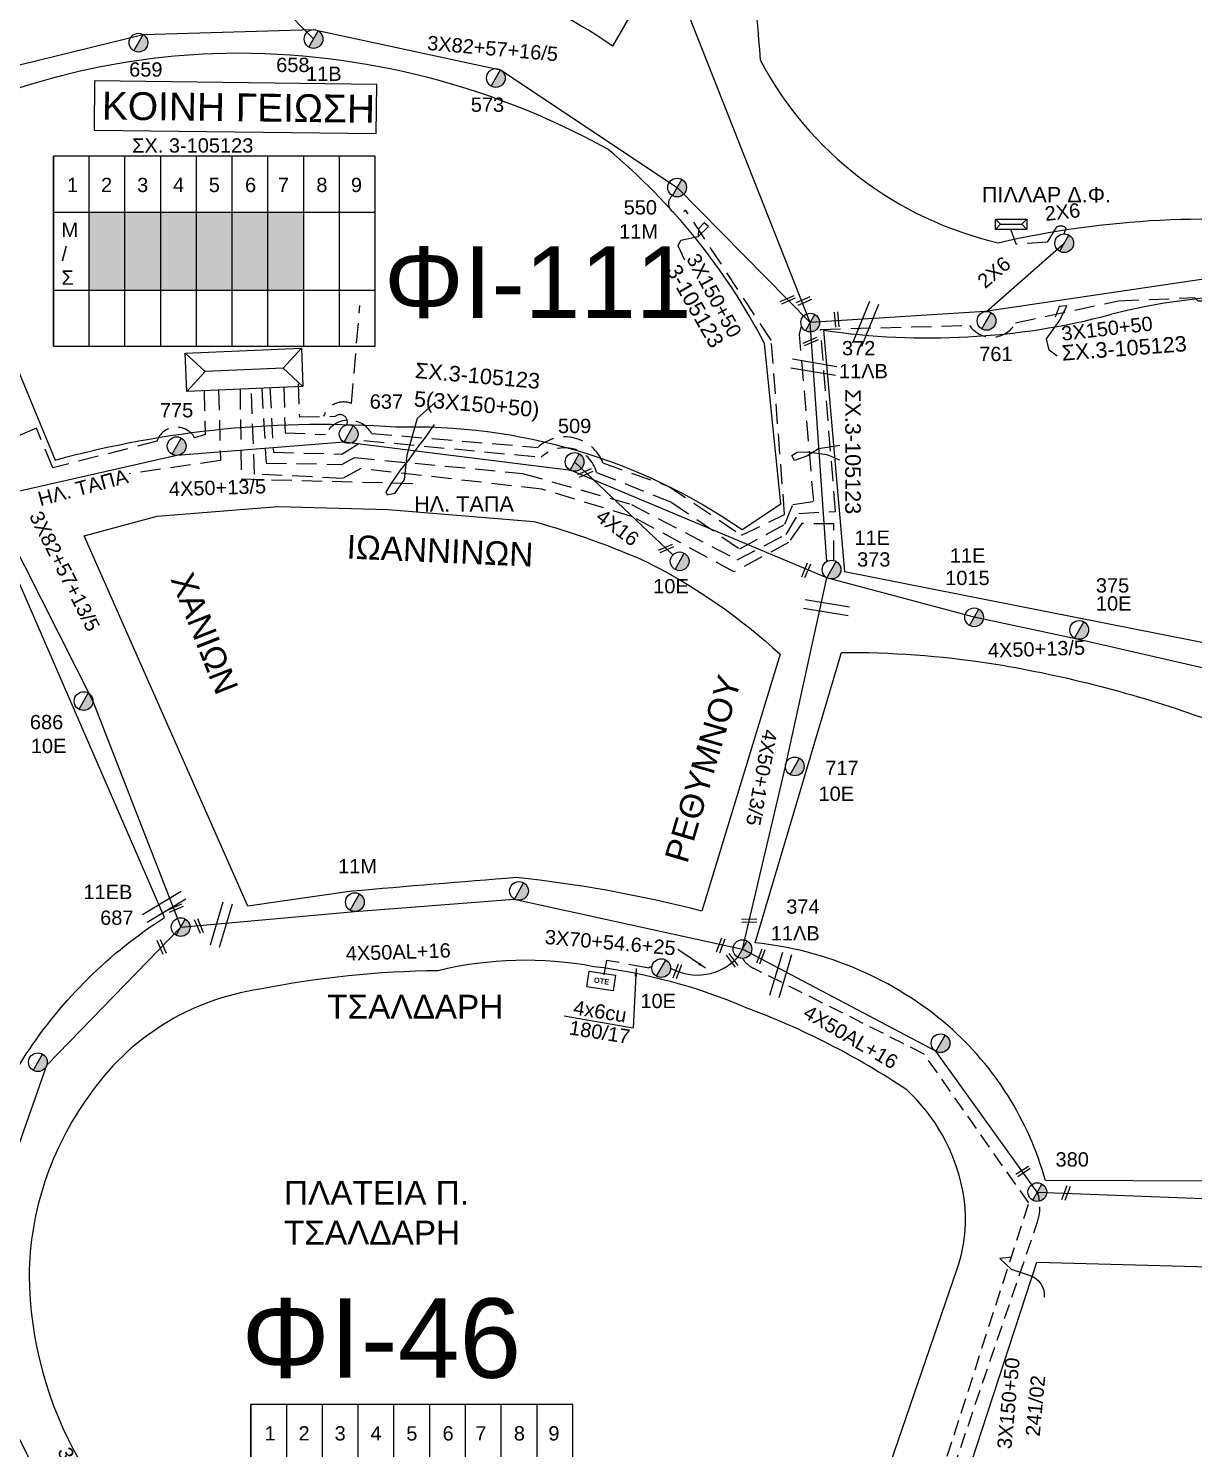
# Model space of a CAD drawing. Header units: millimetres. Extents: x 72 to 3039, y -786 to 786.
# Drawn here: x 650.9 to 797.5, y 472.4 to 651.1 of the extents above; entities that cross this region are included whole.
import ezdxf
from ezdxf.enums import TextEntityAlignment as Align

# ---------------------------------------------------------------- set-up
doc = ezdxf.new("R2010")
doc.units = ezdxf.units.MM
doc.linetypes.add('DASHED', pattern=[19.05, 12.7, -6.35])
for name, color, linetype in [('Pillar OTE', 7, 'Continuous'), ('Άγνωστα', 7, 'Continuous'), ('Ασφαλειοκιβώτια Χ.Τ 9 αναχωρήσεων', 7, 'Continuous'), ('Γυμνά εναέρια ΧΤ (3Φ)   4x50AL', 7, 'Continuous'), ('Γυμνά εναέρια ΧΤ και ΦΟΠ (3Φ)   4x50+16AL', 7, 'Continuous'), ('Εναέρια παροχή ΧΤ 4x16', 7, 'SYN_LINE'), ('Επιγραφές - Σχήματα', 7, 'Continuous'), ('Καλώδια ΧΤ   2x6AL', 7, 'DASHED'), ('Καλώδια ΧΤ   3x150+50AL', 7, 'DASHED'), ('Μηχανική τομή', 7, 'Continuous'), ('Στύλος ΦΜ', 7, 'Continuous'), ('Στύλος ΦΜ @ 1', 7, 'Continuous'), ('Συνεστραμμένα ΧΤ   3x70+54.6+25 AL', 7, 'SYN_LINE'), ('Τομή', 7, 'Continuous'), ('Υποσταθμός πόλεως', 7, 'Continuous'), ('Υπόβαθρο ΔΕΗ', 7, 'Continuous'), ('Υπόγεια καλώδια Παροχών ΧΤ   .10 -', 7, 'DASHED'), ('Υπόγεια καλώδια Παροχών ΧΤ   4x50AL', 7, 'DASHED'), ('Υπόγεια καλώδια Παροχών ΧΤ   4x6', 7, 'DASHED')]:
    doc.layers.add(name, color=color, linetype=linetype)
doc.styles.get("Standard").update_dxf_attribs({"font": 'arial.ttf'})
doc.linetypes.add('SYN_LINE', pattern='A,0.5,-0.0001,["/\\/\\/\\/",Standard,S=0.1,R=0,X=0,Y=-0.05],-0.25', length=0.7501)
doc.dimstyles.new('ISO-25', dxfattribs={"dimtxt": 2.5, "dimasz": 2.5, "dimexe": 1.25, "dimexo": 0.625, "dimtad": 1, "dimtxsty": 'Standard', "dimcen": 2.5, "dimadec": 0, "dimazin": 0, "dimtfac": 1, "dimtmove": 0, "dimatfit": 3, "dimfxl": 1, "dimarcsym": 0})

# ---------------------------------------------------------------- blocks, each defined once
blk = doc.blocks.new('ΥΠΑΡΧΩΝ ΤΣΙΜΕΝΤΕΝΙΟΣ ΣΤΥΛΟΣ')
at = {"layer": 'Στύλος ΦΜ'}
blk.add_hatch(color=7, dxfattribs=at).paths.add_polyline_path([(-1.29, -2.28, 0.574793), (2.62, 0, 0.268822), (1.3, 2.27)])
at = {"layer": 'Στύλος ΦΜ', "color": 7}
blk.add_line((-1.29, -2.28), (1.3, 2.27), dxfattribs=at)
blk.add_circle((0, 0), 2.62, dxfattribs=at)
at = {"layer": 'Στύλος ΦΜ', "flags": 4}
for tag, p in [('ΑΡΙΘΜΟΣ', (-4.68, 8.05)), ('ΤΥΠΟΣ', (-4.91, 3.03))]:
    blk.add_attdef(tag, p, '', height=4, dxfattribs=at)
blk = doc.blocks.new('ΥΠΟΣΤΑΘΜΟΣ ΠΟΛΕΩΣ')
at = {"layer": 'Υποσταθμός πόλεως', "linetype": 'Continuous', "ltscale": 40}
blk.add_lwpolyline([(-8.57, 2.82), (8.57, 2.82), (8.57, -2.82), (-8.57, -2.82)], close=True, dxfattribs=at)
for points in [[(-5.75, 0), (-8.57, 2.82)], [(5.75, 0), (8.57, 2.82)], [(-8.57, -2.82), (-5.75, 0)], [(-5.75, 0), (5.75, 0)], [(8.57, -2.82), (5.75, 0)]]:
    blk.add_lwpolyline(points, dxfattribs=at)
at = {"layer": 'Υποσταθμός πόλεως', "linetype": 'SYN_LINE', "ltscale": 40, "flags": 1}
for tag, p in [('ΜΕΤΑΣΧΗΜΑΤΙΣΜΟΣ', (10.6, 2.39)), ('ΙΣΧΥΣ', (10.58, -0.41)), ('ΑΡΙΘΜΟΣ', (10.7, -3.13))]:
    blk.add_attdef(tag, p, '', height=1.8, dxfattribs=at)
blk = doc.blocks.new('ΜΗΧΑΝΙΚΗ ΤΟΜΗ')
at = {"layer": 'Μηχανική τομή', "ltscale": 40}
for p, q in [((-1.89, 0.78), (1.89, 0.78)), ((1.89, 0), (-1.89, 0))]:
    blk.add_line(p, q, dxfattribs=at)
blk = doc.blocks.new('ΤΟΜΗ')
at = {"layer": 'Τομή', "ltscale": 40}
for p, q in [((-5.68, 0), (5.68, 0)), ((5.68, -2.33), (-5.68, -2.33))]:
    blk.add_line(p, q, dxfattribs=at)
blk = doc.blocks.new('ΑΣΦΑΛΕΙΟΚΙΒΩΤΙΟ ΥΠΟΣΤΑΘΜΟΥ 9A ΑΝΑΧΩΡΗΣΕΩΝ')
at = {"layer": 'Ασφαλειοκιβώτια Χ.Τ 9 αναχωρήσεων', "ltscale": 40}
for p, q in [((0, 0), (0, 23.91)), ((4.5, 0), (4.5, 23.91)), ((9, 0), (9, 23.91)), ((13.5, 0), (13.5, 23.91)), ((18, 0), (18, 23.91)), ((22.5, 0), (22.5, 23.91)), ((27, 0), (27, 23.91)), ((31.5, 0), (31.5, 23.91)), ((36, 0), (36, 23.91)), ((0, 16.87), (40.5, 16.87)), ((0, 7.04), (40.5, 7.04))]:
    blk.add_line(p, q, dxfattribs=at)
at = {"layer": 'Ασφαλειοκιβώτια Χ.Τ 9 αναχωρήσεων'}
blk.add_lwpolyline([(40.5, 0), (40.5, 23.91), (0, 23.91), (0, 0)], close=True, dxfattribs=at)
for s, p in [('1', (1.71, 19.38)), ('2', (5.99, 19.38)), ('3', (10.53, 19.38)), ('4', (15.04, 19.38)), ('5', (19.55, 19.38)), ('6', (24.11, 19.38)), ('7', (28.24, 19.38)), ('8', (33.08, 19.38)), ('9', (37.43, 19.38))]:
    blk.add_text(s, height=1.8, dxfattribs=at).set_placement(p)
at = {"layer": 'Ασφαλειοκιβώτια Χ.Τ 9 αναχωρήσεων', "ltscale": 40}
for tag, height, rotation, p in [('ΟΝΟΜΑ', 2.5, 0.6514, (19.14, 25.35)), ('ΚΕΙΜΕΝΟ 1', 1, 90, (2.42, 3.84)), ('ΚΕΙΜΕΝΟ 2', 1, 90, (6.78, 3.84)), ('ΚΕΙΜΕΝΟ 3', 1, 90, (11.38, 3.84)), ('ΚΕΙΜΕΝΟ 4', 1, 90, (15.86, 3.84)), ('ΚΕΙΜΕΝΟ 5', 1, 90, (20.28, 3.84)), ('ΚΕΙΜΕΝΟ 6', 1, 90, (24.74, 3.84)), ('ΚΕΙΜΕΝΟ 7', 1, 90, (29.28, 3.84)), ('ΚΕΙΜΕΝΟ 8', 1, 90, (33.65, 3.84)), ('ΚΕΙΜΕΝΟ 9', 1, 90, (38.21, 3.84)), ('ΣΧ', 1, 0.6514, (20.24, -0.85))]:
    blk.add_attdef(tag, text='', height=height, rotation=rotation, dxfattribs=at).set_placement(p, align=Align.MIDDLE_CENTER)
blk = doc.blocks.new('PILLAR ΟΤΕ')
at = {"layer": 'Pillar OTE', "ltscale": 40}
blk.add_lwpolyline([(-3.31, 2.02), (3.39, 2.02), (3.39, -1.99), (-3.31, -1.99)], close=True, dxfattribs=at)
at = {"layer": 'Pillar OTE', "insert": (-1.81, 0.71), "char_height": 1.3575, "width": 109.961, "attachment_point": 1}
blk.add_mtext('{\\fArial|b1|i0|c161|p34;OTE}', dxfattribs=at)

msp = doc.modelspace()

# ---------------------------------------------------------------- hatches: boundary and pattern name
at = {"layer": 'Ασφαλειοκιβώτια Χ.Τ 9 αναχωρήσεων'}
for color, points in [(151, [(663.04, 628.02), (658.54, 628.02), (658.54, 618.2), (663.04, 618.2)]), (2, [(667.54, 628.02), (663.04, 628.02), (663.04, 618.2), (667.54, 618.2)]), (6, [(672.04, 628.02), (667.54, 628.02), (667.54, 618.2), (672.04, 618.2)]), (27, [(676.54, 628.02), (672.04, 628.02), (672.04, 618.2), (676.54, 618.2)]), (30, [(681.04, 628.02), (676.54, 628.02), (676.54, 618.2), (681.04, 618.2)]), (62, [(685.54, 628.02), (681.04, 628.02), (681.04, 618.2), (685.54, 618.2)])]:
    msp.add_hatch(color=color, dxfattribs=at).paths.add_polyline_path(points)

# ---------------------------------------------------------------- linework, layer by layer
at = {"layer": 'Άγνωστα', "color": 62, "linetype": 'DASHED', "ltscale": 0.2}
msp.add_line((691.54, 603.9), (692.6, 616.26), dxfattribs=at)
at = {"layer": 'Άγνωστα', "color": 27}
msp.add_lwpolyline([(628.46, 635.89), (643.08, 644.89), (665.32, 650.36), (686.74, 650.98), (710.29, 645.91), (732.52, 631.1), (749.26, 614.1)], dxfattribs=at)
at = {"layer": 'Άγνωστα', "color": 2}
msp.add_lwpolyline([(861.36, 595.72), (826.06, 617.14), (799.63, 619.7), (771.27, 615.48), (749.26, 614.1)], dxfattribs=at)
at = {"layer": 'Άγνωστα', "color": 62, "linetype": 'DASHED', "ltscale": 0.2}
msp.add_lwpolyline([(684.84, 606.37), (684.99, 602.25), (689.52, 602.3)], dxfattribs=at)
at = {"layer": 'Άγνωστα', "linetype": 'DASHED', "ltscale": 0.2}
msp.add_lwpolyline([(674.83, 605.61), (675.05, 596.73), (663.56, 595.07)], dxfattribs=at)
at = {"layer": 'Άγνωστα', "color": 151}
msp.add_lwpolyline([(646.06, 592.03), (659.02, 566.45), (670.06, 538)], dxfattribs=at)
at = {"layer": 'Άγνωστα', "color": 30}
msp.add_lwpolyline([(663.03, 447.24), (649.64, 473.78), (645.72, 499.3), (653.2, 520.61), (670.06, 538)], dxfattribs=at)
at = {"layer": 'Άγνωστα', "color": 62, "linetype": 'DASHED', "ltscale": 0.2}
for centre, radius, start, end in [((690.53, 601.49), 2.62, 67.173, 162.3386), ((690.11, 601.59), 0.921, 336.2951, 129.8871)]:
    msp.add_arc(centre, radius, start, end, dxfattribs=at)
at = {"layer": 'Γυμνά εναέρια ΧΤ (3Φ)   4x50AL', "color": 62}
for points in [[(751.35, 584.02), (749.26, 614.1)], [(751.37, 581.98), (719.17, 595.48), (690.61, 599.04), (669.55, 597.37), (646.06, 592.03)]]:
    msp.add_lwpolyline(points, dxfattribs=at)
at = {"layer": 'Γυμνά εναέρια ΧΤ (3Φ)   4x50AL', "color": 85}
msp.add_lwpolyline([(740.73, 535.24), (746.14, 558.23), (751.37, 581.98)], dxfattribs=at)
at = {"layer": 'Γυμνά εναέρια ΧΤ (3Φ)   4x50AL', "color": 6}
msp.add_lwpolyline([(829.75, 503.97), (831.8, 513.04), (837.57, 536.7), (816.85, 566.46), (782.85, 574.26), (769.89, 577), (751.64, 581.87)], dxfattribs=at)
at = {"layer": 'Γυμνά εναέρια ΧΤ και ΦΟΠ (3Φ)   4x50+16AL', "color": 30}
msp.add_lwpolyline([(749.26, 614.1), (731.86, 658.27), (720.36, 695.74), (701.91, 716.87), (680.55, 736.97), (658.42, 739.06)], dxfattribs=at)
at = {"layer": 'Γυμνά εναέρια ΧΤ και ΦΟΠ (3Φ)   4x50+16AL', "color": 151}
msp.add_lwpolyline([(658.42, 739.06), (667.23, 701.58), (673.03, 676.35), (678.75, 657.97), (686.77, 649.8)], dxfattribs=at)
at = {"layer": 'Γυμνά εναέρια ΧΤ και ΦΟΠ (3Φ)   4x50+16AL', "color": 85}
msp.add_lwpolyline([(670.06, 538), (691.97, 539.98), (712.03, 541.53), (740.73, 535.24)], dxfattribs=at)
at = {"layer": 'Γυμνά εναέρια ΧΤ και ΦΟΠ (3Φ)   4x50+16AL', "color": 27, "ltscale": 0.15}
msp.add_lwpolyline([(778.12, 503.49, 0.052461), (777.84, 504.64), (765.08, 522.37), (740.73, 535.24)], format="xyb", dxfattribs=at)
at = {"layer": 'Γυμνά εναέρια ΧΤ και ΦΟΠ (3Φ)   4x50+16AL', "color": 27}
msp.add_lwpolyline([(777.84, 504.64), (804.26, 503.65), (829.07, 504.01)], dxfattribs=at)
at = {"layer": 'Εναέρια παροχή ΧΤ 4x16', "color": 85, "linetype": 'Continuous', "ltscale": 20}
msp.add_lwpolyline([(719.62, 596.56), (731.99, 584.86)], dxfattribs=at)
at = {"layer": 'Επιγραφές - Σχήματα', "color": 190}
msp.add_lwpolyline([(659.15, 638.34), (694.66, 637.91), (694.74, 644.09), (659.23, 644.52)], close=True, dxfattribs=at)
at = {"layer": 'Επιγραφές - Σχήματα', "ltscale": 20}
for points in [[(733.47, 621.96), (732.66, 623.78), (732.98, 624.46), (735.15, 624.94), (736.45, 626.19), (735.9, 626.64), (735.2, 625.89), (735.15, 624.89)], [(780.32, 609.89), (779.32, 610.64), (778.99, 612.05), (780.66, 614.39), (781.57, 616.22), (780.57, 616.14), (780.07, 614.8)], [(702.1, 604.07), (699.81, 602.04), (698.51, 597.41), (698.18, 594.34), (696.94, 592.57), (696.09, 592.38), (695.89, 592.77), (696.55, 593.82), (697.72, 595.51), (698.83, 596.89), (700.01, 598.58), (700.86, 599.63), (701.97, 601.26)], [(752.99, 598.61), (750.31, 598.2), (748.92, 597.33), (747.29, 596.75), (746.94, 597.39), (747.64, 597.79), (748.86, 597.85), (751.36, 597.5), (752.93, 596.81)]]:
    msp.add_lwpolyline(points, dxfattribs=at)
at = {"layer": 'Επιγραφές - Σχήματα'}
msp.add_lwpolyline([(774.65, 496.46), (773.12, 496.27), (774.53, 494.93), (776.92, 494.15, -0.352752), (778.71, 491.4, 0.251824)], format="xyb", dxfattribs=at)
at = {"layer": 'Καλώδια ΧΤ   2x6AL', "color": 7, "linetype": 'DASHED', "ltscale": 0.2}
msp.add_lwpolyline([(781.23, 625.27), (781.47, 626.04, 0.268593), (780.19, 626.09), (779.09, 624.22), (775.18, 623.96), (774.52, 625.84)], format="xyb", dxfattribs=at)
at = {"layer": 'Καλώδια ΧΤ   2x6AL', "color": 7, "linetype": 'SYN_LINE', "ltscale": 15}
msp.add_lwpolyline([(771.45, 615.5), (781.23, 624.09)], dxfattribs=at)
at = {"layer": 'Καλώδια ΧΤ   3x150+50AL', "color": 27, "ltscale": 0.2}
msp.add_lwpolyline([(683.03, 605.96), (683.18, 600.21), (688.27, 600.03, -0.595168), (694.08, 600.15), (714.98, 598.38, -0.525898), (723.19, 596.44), (731.47, 593.48), (740.63, 587.33), (746.04, 589.95), (744.36, 611.88), (733.59, 628.28, -1.12348), (731.94, 630.07, 37.89907)], format="xyb", dxfattribs=at)
at = {"layer": 'Καλώδια ΧΤ   3x150+50AL', "color": 2, "ltscale": 0.2}
msp.add_lwpolyline([(713.08, 595.12), (726.77, 591.21), (740.07, 584.24), (746.24, 587.44), (747.82, 590.07), (752.46, 590.34), (750.55, 613.25), (769.3, 613.75, 0.564841), (775.11, 614.08), (788.07, 616.84), (797.67, 617.24, 0.778075), (799.05, 617.49)], format="xyb", dxfattribs=at)
at = {"layer": 'Καλώδια ΧΤ   3x150+50AL', "color": 30, "ltscale": 0.2}
msp.add_lwpolyline([(681.28, 605.88), (681.72, 597.78), (690.32, 597.55), (693.11, 599.26), (715.43, 597.16, -0.570257), (722.39, 595.25), (731.86, 591.47), (740.39, 585.6), (746.06, 588.72), (747.08, 591.21), (749.7, 591.6), (747.93, 612.61), (748.16, 613.67)], format="xyb", dxfattribs=at)
at = {"layer": 'Καλώδια ΧΤ   3x150+50AL', "color": 151, "ltscale": 0.2}
msp.add_lwpolyline([(672.99, 605.53), (673.13, 600.03), (671.82, 599.59, 0.648896), (667.06, 599.16), (653.97, 595.81), (651.9, 600.83), (645.56, 598.04)], format="xyb", dxfattribs=at)
at = {"layer": 'Καλώδια ΧΤ   3x150+50AL', "ltscale": 0.2}
msp.add_lwpolyline([(677.52, 605.72), (677.68, 594.42), (700.36, 593.83)], dxfattribs=at)
at = {"layer": 'Καλώδια ΧΤ   3x150+50AL', "color": 6, "ltscale": 0.2}
msp.add_lwpolyline([(752.25, 584.14), (752.25, 588.77), (748.2, 588.79), (746.53, 586.43), (739.67, 582.71), (726.92, 589.66), (715.48, 593.13), (692.73, 595.72), (690.44, 594.49), (679.35, 595.02), (678.93, 605.78)], dxfattribs=at)
at = {"layer": 'Καλώδια ΧΤ   3x150+50AL', "color": 2, "ltscale": 0.2}
msp.add_lwpolyline([(680.25, 605.84), (680.81, 596.41), (690.31, 596.25), (691.93, 597.1), (713.08, 595.12)], dxfattribs=at)
at = {"layer": 'Καλώδια ΧΤ   3x150+50AL', "color": 85, "ltscale": 0.15}
msp.add_lwpolyline([(756.83, 459.28), (762.12, 457.79), (776.76, 503.28), (763.59, 522.03), (742.09, 532.84, -0.132317), (740.73, 534.06, -1.022141)], format="xyb", dxfattribs=at)
at = {"layer": 'Συνεστραμμένα ΧΤ   3x70+54.6+25 AL', "color": 85, "linetype": 'SYN_LINE', "ltscale": 10}
msp.add_arc((735.06, 538.84), 6.87, 240.7017, 317.775, dxfattribs=at)
at = {"layer": 'Υπόβαθρο ΔΕΗ'}
msp.add_line((750.95, 613.15), (753.57, 582.77), dxfattribs=at)
for points in [[(678.53, 743.88, -0.072149), (706.08, 724.23, -0.094892), (733.52, 687.09, -0.086519), (742.95, 647.16, 0.217618), (772.93, 624.16, -0.088105), (813.88, 626.24, -0.08836), (848.95, 613.77, -0.076803), (863.09, 603.85, 1.455419)], [(680.33, 659.49), (663.18, 728.31), (671.46, 736.21, -0.071772), (697.92, 717.07, -0.121064), (721.02, 689.99, -0.074543), (729.32, 657.49), (724.4, 648.88, 0.100744), (706.88, 656.8, 0.057501), (680.33, 659.49, 1.034507)], [(670.16, 661.04), (655.32, 720.61), (615.71, 685.23), (631.87, 649.91, -0.102976), (670.16, 661.04, 1.715577)], [(637.04, 638.5), (654.25, 596.79, -0.085442), (697.08, 600.97, -0.159816), (740.7, 588.05), (745.56, 591.29), (743.52, 611.47, 0.099243), (723.8, 635.92, 0.13473), (674.09, 647.95, 0.104945), (637.04, 638.5, 5.010641)], [(745.48, 572.35), (735.64, 540.02, 0.036757), (712.28, 544.23, 0.003092), (691.58, 542.51), (678.51, 540.63), (657.92, 587.24), (667.08, 589.72), (682.28, 590.95), (696.16, 590.57), (714.49, 589.05, -0.038755), (728.83, 583.92, -0.0679), (745.48, 572.35, -0.522488)], [(621.47, 461), (647.99, 474.91, -0.12574), (643.63, 499.91, -0.125283), (650.63, 522.04, -0.105342), (668.03, 539.23), (648.81, 583.49, 0.094312), (629.58, 572.4, 0.064025), (608.88, 550.54, 0.040658), (600.71, 533.22, 0.058333), (601.59, 506.8, 0.139965), (610.63, 476.36, 0.109852), (621.47, 461, 59.67813)], [(742.32, 536.03), (753.19, 572.59, -0.037669), (771.8, 571.24, -0.044075), (797.67, 564.7, -0.077888), (816.63, 555.3, -0.192765), (830.72, 534.16, -0.166737), (827.2, 512.55), (822.92, 505.95), (778.86, 506.09, 0.146056), (766.6, 525.61, 0.152447), (742.32, 536.03, 1.399746)], [(681.45, 423.4), (700.08, 429.01), (750.52, 444.7), (750.52, 444.7), (750.52, 444.7), (767.77, 495, 0.13299), (768.43, 505.01, 0.157414), (761.43, 517.5, 0.058902), (741.19, 527.86, 0.070289), (722.05, 533.02, 0.107292), (702.42, 532.5, 0.046983), (680.01, 530.19, 0.209762), (658.44, 516.67, 0.153675), (650.97, 494.16, 0.12757), (657.31, 470.85, 0.016421), (669.7, 447.68, -0.021594), (681.45, 423.4, -200.148152)], [(766.08, 444.5), (763.36, 451.63), (777.77, 495.81), (870.77, 493.32, -0.054303), (860.13, 478.25, -0.040621), (843.93, 464.4, -0.099481), (827.63, 459.27, 0.009682), (806.95, 454.46), (766.08, 444.5)]]:
    msp.add_lwpolyline(points, format="xyb", dxfattribs=at)
for points in [[(753.57, 582.77), (811.73, 571.28), (854.31, 598.56)], [(718.32, 526.82), (727, 525.32)]]:
    msp.add_lwpolyline(points, dxfattribs=at)
for centre, radius, start, end in [((805.44, 544.86), 72.61, 47.6975, 104.6618), ((764.19, 702.9), 90.73, 261.611, 284.5999)]:
    msp.add_arc(centre, radius, start, end, dxfattribs=at)
for points in [[(891.58, 645.98), (887, 647.63), (878.81, 648.49), (870.88, 651.43), (855.26, 665.21), (849.7, 671.37), (842.83, 682.68), (836.93, 689.85), (826.64, 696.01), (814.31, 703.27), (805.64, 713.02), (796.33, 722.67), (768.73, 740.57), (752.99, 749.4), (738.1, 758.32), (729.46, 766.09)], [(703.41, 765.04), (711.96, 756.98), (720.31, 751.89), (730.49, 743.83), (743.74, 730.49), (767.67, 718.09), (787.36, 705.9), (796.51, 701.84), (803.14, 696.66), (808.7, 695.32), (807.46, 690.61), (810.14, 688.21), (817.92, 686.39), (817.69, 684.86), (824.45, 676.82), (824.5, 675.88), (834.85, 667.46), (844.14, 660.95), (849.34, 653.97), (856.66, 643.63), (867.56, 637.1), (879.19, 633.42), (888.27, 634.67)]]:
    msp.add_spline(points, degree=3, dxfattribs=at)
at = {"layer": 'Υπόγεια καλώδια Παροχών ΧΤ   .10 -', "color": 27, "ltscale": 0.15}
msp.add_lwpolyline([(756.46, 458.05), (762.68, 456.25), (777.87, 500.92, 0.116459), (778.12, 503.49, 0.116459)], format="xyb", dxfattribs=at)
at = {"layer": 'Υπόγεια καλώδια Παροχών ΧΤ   4x6', "color": 85, "linetype": 'DASHED', "ltscale": 0.2}
msp.add_lwpolyline([(729.34, 532.91, 0.399432), (728.96, 532.85), (723.62, 533.82), (723.28, 531.98)], format="xyb", dxfattribs=at)

# ---------------------------------------------------------------- block references
at = {"layer": 'Pillar OTE', "xscale": 0.5, "yscale": 0.5, "zscale": 0.5, "rotation": 351.2835564594384}
msp.add_blockref('PILLAR ΟΤΕ', (722.95, 531.21), dxfattribs=at)
at = {"layer": 'Ασφαλειοκιβώτια Χ.Τ 9 αναχωρήσεων'}
msp.add_blockref('ΑΣΦΑΛΕΙΟΚΙΒΩΤΙΟ ΥΠΟΣΤΑΘΜΟΥ 9A ΑΝΑΧΩΡΗΣΕΩΝ', (654.04, 611.15), dxfattribs=at)
ref = msp.add_blockref('ΑΣΦΑΛΕΙΟΚΙΒΩΤΙΟ ΥΠΟΣΤΑΘΜΟΥ 9A ΑΝΑΧΩΡΗΣΕΩΝ', (678.89, 454), dxfattribs=at)
ref.add_attrib('ΚΕΙΜΕΝΟ 6', '60', dxfattribs={"ltscale": 40, "height": 1, "rotation": 90}).set_placement((703.63, 457.84), align=Align.MIDDLE_CENTER)
ref.add_attrib('ΚΕΙΜΕΝΟ 5', '60', dxfattribs={"ltscale": 40, "height": 1, "rotation": 90}).set_placement((699.17, 457.84), align=Align.MIDDLE_CENTER)
ref.add_attrib('ΚΕΙΜΕΝΟ 4', '120', dxfattribs={"ltscale": 40, "height": 1, "rotation": 90}).set_placement((694.75, 457.84), align=Align.MIDDLE_CENTER)
ref.add_attrib('ΚΕΙΜΕΝΟ 3', '130', dxfattribs={"ltscale": 40, "height": 1, "rotation": 90}).set_placement((690.26, 457.84), align=Align.MIDDLE_CENTER)
ref.add_attrib('ΚΕΙΜΕΝΟ 1', '383', dxfattribs={"ltscale": 40, "height": 1, "rotation": 90}).set_placement((681.31, 457.84), align=Align.MIDDLE_CENTER)
ref.add_attrib('ΚΕΙΜΕΝΟ 2', '70', dxfattribs={"ltscale": 40, "height": 1, "rotation": 90}).set_placement((685.67, 457.84), align=Align.MIDDLE_CENTER)
ref.add_attrib('ΣΧ', 'h=0.05', dxfattribs={"ltscale": 40, "height": 1, "rotation": 0.6514}).set_placement((699.13, 453.15), align=Align.MIDDLE_CENTER)
at = {"layer": 'Μηχανική τομή'}
for p, xscale, yscale, zscale, rotation in [((746.36, 617.15), 0.4999999999997131, 0.4999999999997131, 0.4999999999997131, 203.756178836692), ((748.41, 616.99), 0.4999999999997131, 0.4999999999997131, 0.4999999999997131, 203.756178836692), ((752.79, 614.52), 0.4999999999997489, 0.4999999999997489, 0.4999999999997489, 95.61775758284526), ((749.23, 611.9), 0.4999999999997131, 0.4999999999997131, 0.4999999999997131, 203.756178836692), ((720.9, 595.35), 0.4999999999997131, 0.4999999999997131, 0.4999999999997131, 203.756178836692), ((731.06, 585.84), 0.4999999999997131, 0.4999999999997131, 0.4999999999997131, 203.756178836692), ((748.92, 582.83), 0.4999999999997388, 0.4999999999997388, 0.4999999999997388, 67.30403793064208), ((669.33, 540.56), 0.4999999999997131, 0.4999999999997131, 0.4999999999997131, 203.756178836692), ((672.17, 538.05), 0.4999999999997148, 0.4999999999997148, 0.4999999999997148, 293.266115884325), ((741.59, 538.62), 0.4999999999997212, 0.4999999999997212, 0.4999999999997212, 0.970298519711858), ((667.48, 535.43), 0.4999999999997261, 0.4999999999997261, 0.4999999999997261, 293.266115884328), ((738.19, 535.62), 0.4999999999997221, 0.4999999999997221, 0.4999999999997221, 69.15980568804567), ((739.6, 533.94), 0.4999999999997221, 0.4999999999997221, 0.4999999999997221, 127.5914986503783), ((743.23, 534.24), 0.4999999999997221, 0.4999999999997221, 0.4999999999997221, 69.15980568804567), ((732.74, 532.37), 0.4999999999997221, 0.4999999999997221, 0.4999999999997221, 69.15980568804567), ((776.16, 507.08), 0.499999999999708, 0.499999999999708, 0.499999999999708, 33.14402097718674), ((781.63, 504.46), 0.4999999999997221, 0.4999999999997221, 0.4999999999997221, 69.15980568804567)]:
    msp.add_blockref('ΜΗΧΑΝΙΚΗ ΤΟΜΗ', p, dxfattribs=dict(at, xscale=xscale, yscale=yscale, zscale=zscale, rotation=rotation))
at = {"layer": 'Στύλος ΦΜ @ 1', "ltscale": 40}
ref = msp.add_blockref('ΥΠΑΡΧΩΝ ΤΣΙΜΕΝΤΕΝΙΟΣ ΣΤΥΛΟΣ', (686.77, 649.8), dxfattribs=dict(at, xscale=0.4499999999998181, yscale=0.4499999999998181, zscale=0.4499999999998181))
ref.add_attrib('ΤΥΠΟΣ', '11Β', (685.83, 644.52), dxfattribs={"layer": 'Στύλος ΦΜ', "height": 1.8, "flags": 4})
ref.add_attrib('ΑΡΙΘΜΟΣ', '658', (682.07, 645.64), dxfattribs={"layer": 'Στύλος ΦΜ', "height": 1.8, "flags": 4})
ref = msp.add_blockref('ΥΠΑΡΧΩΝ ΤΣΙΜΕΝΤΕΝΙΟΣ ΣΤΥΛΟΣ', (664.74, 649.34), dxfattribs=dict(at, xscale=0.4499999999998181, yscale=0.4499999999998181, zscale=0.4499999999998181))
ref.add_attrib('ΑΡΙΘΜΟΣ', '659', (663.57, 645.06), dxfattribs={"layer": 'Στύλος ΦΜ', "height": 1.8, "flags": 4})
ref = msp.add_blockref('ΥΠΑΡΧΩΝ ΤΣΙΜΕΝΤΕΝΙΟΣ ΣΤΥΛΟΣ', (709.71, 644.89), dxfattribs=dict(at, xscale=0.4499999999998181, yscale=0.4499999999998181, zscale=0.4499999999998181))
ref.add_attrib('ΑΡΙΘΜΟΣ', '573', (706.56, 640.63), dxfattribs={"layer": 'Στύλος ΦΜ', "height": 1.8, "flags": 4})
ref = msp.add_blockref('ΥΠΑΡΧΩΝ ΤΣΙΜΕΝΤΕΝΙΟΣ ΣΤΥΛΟΣ', (732.52, 631.1), dxfattribs=dict(at, xscale=0.4499999999998181, yscale=0.4499999999998181, zscale=0.4499999999998181))
ref.add_attrib('ΤΥΠΟΣ', '11Μ', (725.21, 624.68), dxfattribs={"layer": 'Στύλος ΦΜ', "height": 1.8, "flags": 4})
ref.add_attrib('ΑΡΙΘΜΟΣ', '550', (725.79, 627.71), dxfattribs={"layer": 'Στύλος ΦΜ', "height": 1.8, "flags": 4})
at = {"layer": 'Στύλος ΦΜ @ 1', "ltscale": 40, "xscale": 0.4499999999998181, "yscale": 0.4499999999998181, "zscale": 0.4499999999998181}
for p in [(781.23, 624.09), (712.62, 542.56), (765.66, 523.39)]:
    msp.add_blockref('ΥΠΑΡΧΩΝ ΤΣΙΜΕΝΤΕΝΙΟΣ ΣΤΥΛΟΣ', p, dxfattribs=at)
at = {"layer": 'Στύλος ΦΜ @ 1', "ltscale": 40}
ref = msp.add_blockref('ΥΠΑΡΧΩΝ ΤΣΙΜΕΝΤΕΝΙΟΣ ΣΤΥΛΟΣ', (749.26, 614.1), dxfattribs=dict(at, xscale=0.4499999999998181, yscale=0.4499999999998181, zscale=0.4499999999998181))
ref.add_attrib('ΤΥΠΟΣ', '11ΛΒ', (752.88, 607.09), dxfattribs={"layer": 'Στύλος ΦΜ', "height": 1.8, "flags": 4})
ref.add_attrib('ΑΡΙΘΜΟΣ', '372', (753.26, 609.98), dxfattribs={"layer": 'Στύλος ΦΜ', "height": 1.8, "flags": 4})
ref = msp.add_blockref('ΥΠΑΡΧΩΝ ΤΣΙΜΕΝΤΕΝΙΟΣ ΣΤΥΛΟΣ', (771.45, 614.32), dxfattribs=dict(at, xscale=0.4499999999998181, yscale=0.4499999999998181, zscale=0.4499999999998181))
ref.add_attrib('ΑΡΙΘΜΟΣ', '761', (770.53, 609.25), dxfattribs={"layer": 'Στύλος ΦΜ', "height": 1.8, "flags": 4})
ref = msp.add_blockref('ΥΠΑΡΧΩΝ ΤΣΙΜΕΝΤΕΝΙΟΣ ΣΤΥΛΟΣ', (691.19, 600.07), dxfattribs=dict(at, xscale=0.4499999999998181, yscale=0.4499999999998181, zscale=0.4499999999998181))
ref.add_attrib('ΑΡΙΘΜΟΣ', '637', (693.84, 603.26), dxfattribs={"layer": 'Στύλος ΦΜ', "height": 1.8, "flags": 4})
ref = msp.add_blockref('ΥΠΑΡΧΩΝ ΤΣΙΜΕΝΤΕΝΙΟΣ ΣΤΥΛΟΣ', (669.55, 598.55), dxfattribs=dict(at, xscale=0.4499999999998181, yscale=0.4499999999998181, zscale=0.4499999999998181))
ref.add_attrib('ΑΡΙΘΜΟΣ', '775', (667.44, 602.17), dxfattribs={"layer": 'Στύλος ΦΜ', "height": 1.8, "flags": 4})
ref = msp.add_blockref('ΥΠΑΡΧΩΝ ΤΣΙΜΕΝΤΕΝΙΟΣ ΣΤΥΛΟΣ', (719.62, 596.56), dxfattribs=dict(at, xscale=0.4499999999998181, yscale=0.4499999999998181, zscale=0.4499999999998181))
ref.add_attrib('ΑΡΙΘΜΟΣ', '509', (717.52, 600.19), dxfattribs={"layer": 'Στύλος ΦΜ', "height": 1.8, "flags": 4})
ref = msp.add_blockref('ΥΠΑΡΧΩΝ ΤΣΙΜΕΝΤΕΝΙΟΣ ΣΤΥΛΟΣ', (751.95, 583.01), dxfattribs=dict(at, xscale=0.4499999999998181, yscale=0.4499999999998181, zscale=0.4499999999998181))
ref.add_attrib('ΤΥΠΟΣ', '11Ε', (754.82, 586.12), dxfattribs={"layer": 'Στύλος ΦΜ', "height": 1.8, "flags": 4})
ref.add_attrib('ΑΡΙΘΜΟΣ', '373', (755.16, 583.39), dxfattribs={"layer": 'Στύλος ΦΜ', "height": 1.8, "flags": 4})
ref = msp.add_blockref('ΥΠΑΡΧΩΝ ΤΣΙΜΕΝΤΕΝΙΟΣ ΣΤΥΛΟΣ', (732.84, 584.05), dxfattribs=dict(at, xscale=0.4499999999998181, yscale=0.4499999999998181, zscale=0.4499999999998181))
ref.add_attrib('ΤΥΠΟΣ', '10Ε', (729.51, 580.02), dxfattribs={"layer": 'Στύλος ΦΜ', "height": 1.8, "flags": 4})
ref = msp.add_blockref('ΥΠΑΡΧΩΝ ΤΣΙΜΕΝΤΕΝΙΟΣ ΣΤΥΛΟΣ', (769.89, 577), dxfattribs=dict(at, xscale=0.4499999999998181, yscale=0.4499999999998181, zscale=0.4499999999998181))
ref.add_attrib('ΤΥΠΟΣ', '11Ε', (766.83, 583.88), dxfattribs={"layer": 'Στύλος ΦΜ', "height": 1.8, "flags": 4})
ref.add_attrib('ΑΡΙΘΜΟΣ', '1015', (766.25, 581.06), dxfattribs={"layer": 'Στύλος ΦΜ', "height": 1.8, "flags": 4})
ref = msp.add_blockref('ΥΠΑΡΧΩΝ ΤΣΙΜΕΝΤΕΝΙΟΣ ΣΤΥΛΟΣ', (783.11, 575.41), dxfattribs=dict(at, xscale=0.4499999999998181, yscale=0.4499999999998181, zscale=0.4499999999998181))
ref.add_attrib('ΤΥΠΟΣ', '10Ε', (785.21, 577.85), dxfattribs={"layer": 'Στύλος ΦΜ', "height": 1.8, "flags": 4})
ref.add_attrib('ΑΡΙΘΜΟΣ', '375', (785.21, 580.12), dxfattribs={"layer": 'Στύλος ΦΜ', "height": 1.8, "flags": 4})
ref = msp.add_blockref('ΥΠΑΡΧΩΝ ΤΣΙΜΕΝΤΕΝΙΟΣ ΣΤΥΛΟΣ', (657.84, 566.45), dxfattribs=dict(at, xscale=0.4499999999998181, yscale=0.4499999999998181, zscale=0.4499999999998181))
ref.add_attrib('ΤΥΠΟΣ', '10Ε', (651.2, 559.91), dxfattribs={"layer": 'Στύλος ΦΜ', "height": 1.8, "flags": 4})
ref.add_attrib('ΑΡΙΘΜΟΣ', '686', (651.08, 562.91), dxfattribs={"layer": 'Στύλος ΦΜ', "height": 1.8, "flags": 4})
ref = msp.add_blockref('ΥΠΑΡΧΩΝ ΤΣΙΜΕΝΤΕΝΙΟΣ ΣΤΥΛΟΣ', (747.32, 558.23), dxfattribs=dict(at, xscale=0.4499999999998181, yscale=0.4499999999998181, zscale=0.4499999999998181))
ref.add_attrib('ΤΥΠΟΣ', '10Ε', (750.31, 553.89), dxfattribs={"layer": 'Στύλος ΦΜ', "height": 1.8, "flags": 4})
ref.add_attrib('ΑΡΙΘΜΟΣ', '717', (751.16, 557.14), dxfattribs={"layer": 'Στύλος ΦΜ', "height": 1.8, "flags": 4})
ref = msp.add_blockref('ΥΠΑΡΧΩΝ ΤΣΙΜΕΝΤΕΝΙΟΣ ΣΤΥΛΟΣ', (691.97, 541.15), dxfattribs=dict(at, xscale=0.4499999999998181, yscale=0.4499999999998181, zscale=0.4499999999998181))
ref.add_attrib('ΑΡΙΘΜΟΣ', '11Μ', (689.86, 544.78), dxfattribs={"layer": 'Στύλος ΦΜ', "height": 1.8, "flags": 4})
ref = msp.add_blockref('ΥΠΑΡΧΩΝ ΤΣΙΜΕΝΤΕΝΙΟΣ ΣΤΥΛΟΣ', (670.05, 538), dxfattribs=dict(at, xscale=0.4499999999998181, yscale=0.4499999999998181, zscale=0.4499999999998181))
ref.add_attrib('ΤΥΠΟΣ', '11ΕΒ', (657.82, 541.53), dxfattribs={"layer": 'Στύλος ΦΜ', "height": 1.8, "flags": 4})
ref.add_attrib('ΑΡΙΘΜΟΣ', '687', (659.92, 538.29), dxfattribs={"layer": 'Στύλος ΦΜ', "height": 1.8, "flags": 4})
ref = msp.add_blockref('ΥΠΑΡΧΩΝ ΤΣΙΜΕΝΤΕΝΙΟΣ ΣΤΥΛΟΣ', (740.73, 535.24), dxfattribs=dict(at, xscale=0.4499999999998181, yscale=0.4499999999998181, zscale=0.4499999999998181))
ref.add_attrib('ΤΥΠΟΣ', '11ΛΒ', (744.3, 536.33), dxfattribs={"layer": 'Στύλος ΦΜ', "height": 1.8, "flags": 4})
ref.add_attrib('ΑΡΙΘΜΟΣ', '374', (746.25, 539.69), dxfattribs={"layer": 'Στύλος ΦΜ', "height": 1.8, "flags": 4})
ref = msp.add_blockref('ΥΠΑΡΧΩΝ ΤΣΙΜΕΝΤΕΝΙΟΣ ΣΤΥΛΟΣ', (730.52, 532.84), dxfattribs=dict(at, xscale=0.4499999999998181, yscale=0.4499999999998181, zscale=0.4499999999998181))
ref.add_attrib('ΤΥΠΟΣ', '10Ε', (727.9, 527.81), dxfattribs={"layer": 'Στύλος ΦΜ', "height": 1.8, "flags": 4})
ref = msp.add_blockref('ΥΠΑΡΧΩΝ ΤΣΙΜΕΝΤΕΝΙΟΣ ΣΤΥΛΟΣ', (652.09, 521), dxfattribs=dict(at, xscale=0.4499999999998181, yscale=0.4499999999998181, zscale=0.4499999999998181))
ref.add_attrib('ΑΡΙΘΜΟΣ', '935', (645.38, 522.5), dxfattribs={"layer": 'Στύλος ΦΜ', "height": 1.8, "flags": 4})
ref = msp.add_blockref('ΥΠΑΡΧΩΝ ΤΣΙΜΕΝΤΕΝΙΟΣ ΣΤΥΛΟΣ', (777.84, 504.64), dxfattribs=dict(at, xscale=0.4499999999998181, yscale=0.4499999999998181, zscale=0.4499999999998181))
ref.add_attrib('ΑΡΙΘΜΟΣ', '380', (780.13, 507.86), dxfattribs={"layer": 'Στύλος ΦΜ', "height": 1.8, "flags": 4})
at = {"layer": 'Τομή'}
for p, xscale, yscale, zscale, rotation in [((755.7, 614.18), 0.4999999999999554, 0.4999999999999554, 0.4999999999999554, 67.74475504932768), ((749.64, 607.91), 0.5000000000000417, 0.5000000000000417, 0.5000000000000417, 170.5597782505457), ((751.22, 577.64), 0.499999999999995, 0.499999999999995, 0.499999999999995, 170.5597782505382), ((667.67, 541.05), 0.5000000000000605, 0.5000000000000605, 0.5000000000000605, 31.25209153764083), ((675.72, 538.15), 0.4999999999999977, 0.4999999999999977, 0.4999999999999977, 253.4385451203513), ((746.11, 531.81), 0.4999999999999896, 0.4999999999999896, 0.4999999999999896, 253.4385451203545)]:
    msp.add_blockref('ΤΟΜΗ', p, dxfattribs=dict(at, xscale=xscale, yscale=yscale, zscale=zscale, rotation=rotation))
at = {"layer": 'Υποσταθμός πόλεως', "xscale": 0.2310011900813151, "yscale": 0.2310011900813151, "zscale": 0.2310011900813151}
msp.add_blockref('ΥΠΟΣΤΑΘΜΟΣ ΠΟΛΕΩΣ', (774.55, 626.47), dxfattribs=at)
at = {"layer": 'Υποσταθμός πόλεως', "xscale": 0.8537621530232202, "yscale": 0.8537621530232202, "zscale": 0.8537621530232202, "rotation": 182.4074244778905}
msp.add_blockref('ΥΠΟΣΤΑΘΜΟΣ ΠΟΛΕΩΣ', (678.03, 608.15), dxfattribs=at)

# ---------------------------------------------------------------- texts
at = {"layer": 'Άγνωστα', "char_height": 1.8, "width": 36.4294, "attachment_point": 1}
for s, insert, rotation in [('3X82+57+16/5', (701.17, 650.23), 354.953), ('3X82+57+13/5', (652.55, 590.58), 296.7457), ('3X82+57+13/5', (656.27, 472.72), 288.1669)]:
    msp.add_mtext(s, dxfattribs=dict(at, insert=insert, rotation=rotation))
at = {"layer": 'Ασφαλειοκιβώτια Χ.Τ 9 αναχωρήσεων', "insert": (655.06, 626.66), "char_height": 1.8, "width": 2.0273, "attachment_point": 1}
msp.add_mtext('Μ\\P/\\PΣ', dxfattribs=at)
at = {"layer": 'Γυμνά εναέρια ΧΤ (3Φ)   4x50AL', "char_height": 1.8, "width": 36.4294, "attachment_point": 1}
for insert, rotation in [((668.54, 594.03), 1.8138), ((771.59, 573.72), 1.8138), ((745.14, 562.66), 259.6653)]:
    msp.add_mtext('4X50+13/5', dxfattribs=dict(at, insert=insert, rotation=rotation))
at = {"layer": 'Γυμνά εναέρια ΧΤ και ΦΟΠ (3Φ)   4x50+16AL', "char_height": 1.8, "width": 36.4294, "attachment_point": 1}
for s, insert, rotation in [('3Χ70+54.6+25', (715.97, 537.69), 354.9492), ('4X50AL+16', (690.79, 535.57), 1.8138), ('4X50AL+16', (749.13, 528.3), 329.5043)]:
    msp.add_mtext(s, dxfattribs=dict(at, insert=insert, rotation=rotation))
at = {"layer": 'Εναέρια παροχή ΧΤ 4x16', "insert": (723.22, 590.78), "char_height": 1.8, "width": 36.4294, "attachment_point": 1, "rotation": 323.393}
msp.add_mtext('4X16', dxfattribs=at)
at = {"layer": 'Επιγραφές - Σχήματα', "color": 190, "insert": (660.17, 643.16), "char_height": 3.5, "width": 35.1311, "attachment_point": 1, "rotation": 359.3041}
msp.add_mtext('KOINH ΓΕΙΩΣΗ', dxfattribs=at)
at = {"layer": 'Επιγραφές - Σχήματα', "attachment_point": 1}
for s, insert, char_height, width in [('ΣΧ. 3-105123', (663.94, 637.3), 1.8, 36.4294), ('ΠΙΛΛΑΡ Δ.Φ.', (770.86, 631.17), 1.9494, 16.2172), ('ΦΙ-111', (695.63, 623.69), 9, 10.4588), ('HΛ. ΤΑΠΑ', (699.42, 592.25), 1.949, 16.2172), ('ΤΣΑΛΔΑΡΗ', (688.49, 529.48), 3, 33.4008), ('ΠΛΑΤΕΙΑ Π. ΤΣΑΛΔΑΡΗ', (683.05, 506.05), 3, 33.4008), ('ΦΙ-46', (677.68, 491.27), 10, 8.9243)]:
    msp.add_mtext(s, dxfattribs=dict(at, insert=insert, char_height=char_height, width=width))
for s, insert, char_height, width, rotation in [('{\\H1.083x;3-105123}', (732.78, 621.66), 1.8, 36.4294, 299.8725), ('ΣX.3-105123\\P', (780.83, 611.24), 1.9494, 16.2172, 4.4015), ('{\\H1.083x;ΣΧ.3-105123}', (699.64, 609.08), 1.8, 36.4294, 354.953), ('ΣX.3-105123\\P', (755.62, 605.74), 1.9494, 16.2172, 270), ('HΛ. ΤΑΠΑ', (651.92, 592.72), 1.8, 36.4294, 14.8977), ('ΙΩΑΝΝΙΝΩΝ', (691.02, 587.4), 3, 36.4294, 357.4883), ('XANIΩN', (671.53, 582.95), 3, 36.4294, 291.5665), ('PEΘYMNOY', (730.9, 546.74), 3, 36.4294, 73.608), ('241/02', (776.34, 474), 1.8, 4.9081, 84.6421)]:
    msp.add_mtext(s, dxfattribs=dict(at, insert=insert, char_height=char_height, width=width, rotation=rotation))
at = {"layer": 'Καλώδια ΧΤ   2x6AL', "char_height": 1.8, "width": 16.2172, "attachment_point": 1}
for insert, rotation in [((778.68, 628.68), 6.2215), ((770.1, 619.66), 40.6146)]:
    msp.add_mtext('2X6', dxfattribs=dict(at, insert=insert, rotation=rotation))
at = {"layer": 'Καλώδια ΧΤ   3x150+50AL', "char_height": 1.8, "attachment_point": 1}
for s, insert, width, rotation in [('3X150+50', (735.22, 623.01), 36.4294, 298.5001), ('3X150+50', (780.77, 613.59), 36.4294, 6.5433), ('{\\H1.083x;5(3X150+50)}', (699.51, 605.5), 36.4294, 354.953), ('3X150+50', (772.77, 472.41), 4.9081, 84.6421)]:
    msp.add_mtext(s, dxfattribs=dict(at, insert=insert, width=width, rotation=rotation))
at = {"layer": 'Υπόγεια καλώδια Παροχών ΧΤ   4x50AL', "color": 7, "ltscale": 0.2, "char_height": 1.8, "attachment_point": 1, "rotation": 351}
for s, width, insert in [('4x6cu', 1.8, (719.65, 528.81)), ('180/17', 18.6073, (719.12, 526.28))]:
    msp.add_mtext_dynamic_manual_height_columns(s, width=width, gutter_width=12.5, heights=[0.118], dxfattribs=dict(at, insert=insert))

# ---------------------------------------------------------------- leaders
at = {"layer": 'Επιγραφές - Σχήματα', "ltscale": 40}
for points in [[(736.09, 532.84), (732.6, 535.18)], [(727.36, 532.81), (727, 525.32)]]:
    msp.add_leader(points, dimstyle='ISO-25', override={"dimasz": 1, "dimtad": 0}, dxfattribs=at)

doc.saveas('drawing.dxf')
